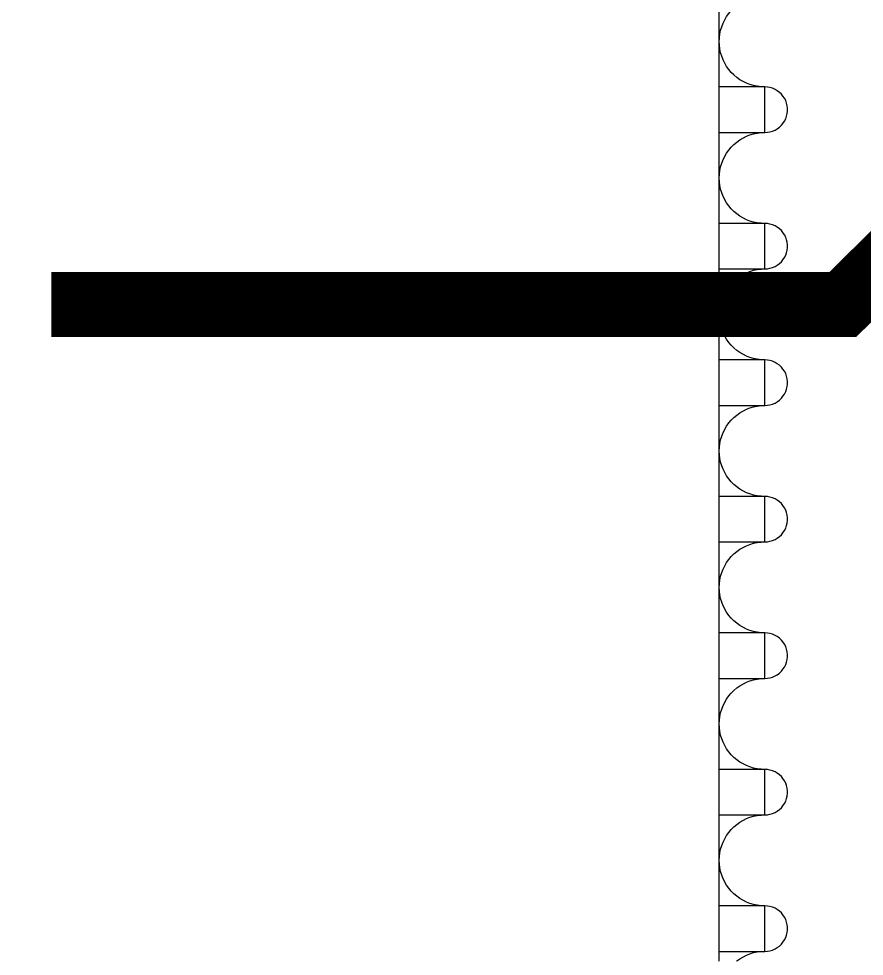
# Model space of a CAD drawing. Extents: x 190.8 to 267.1, y 124 to 174.8.
# Drawn here: x 232.287 to 233.588, y 157.193 to 158.636 of the extents above; entities that cross this region are included whole.
import ezdxf

# ---------------------------------------------------------------- set-up
doc = ezdxf.new("R2010")
doc.units = 0
doc.header["$MEASUREMENT"] = 0

msp = doc.modelspace()

# ---------------------------------------------------------------- linework, layer by layer
at = {"const_width": 0.1}
msp.add_lwpolyline([(232.3371, 158.1957), (233.5546, 158.1957), (233.8746, 158.5134), (254.9479, 158.5134), (255.7994, 159.3557), (256.8946, 159.3557)], dxfattribs=at)
for points in [[(233.3646, 157.1856), (233.3646, 159.2023)], [(233.3646, 158.6006), (233.3649, 158.6063), (233.3656, 158.6121), (233.3666, 158.6178), (233.3684, 158.6233), (233.3704, 158.6288), (233.3759, 158.6388), (233.3794, 158.6436), (233.3831, 158.6481), (233.3871, 158.6521), (233.3916, 158.6558), (233.3964, 158.6593), (233.4064, 158.6648), (233.4119, 158.6668), (233.4174, 158.6686), (233.4231, 158.6696), (233.4289, 158.6703), (233.4346, 158.6706)], [(233.4346, 158.5306), (233.4289, 158.5308), (233.4231, 158.5316), (233.4174, 158.5326), (233.4119, 158.5343), (233.4064, 158.5363), (233.3964, 158.5418), (233.3916, 158.5453), (233.3871, 158.5491), (233.3831, 158.5531), (233.3794, 158.5576), (233.3759, 158.5623), (233.3704, 158.5723), (233.3684, 158.5778), (233.3666, 158.5833), (233.3656, 158.5891), (233.3649, 158.5948), (233.3646, 158.6006)], [(233.3646, 158.4606), (233.4346, 158.4606), (233.4346, 158.5306), (233.3646, 158.5306)], [(233.4346, 158.4606), (233.4386, 158.4608), (233.4426, 158.4616), (233.4466, 158.4626), (233.4504, 158.4643), (233.4539, 158.4663), (233.4571, 158.4688), (233.4601, 158.4716), (233.4626, 158.4746), (233.4649, 158.4781), (233.4669, 158.4818), (233.4681, 158.4856), (233.4691, 158.4896), (233.4696, 158.4936), (233.4696, 158.4976), (233.4691, 158.5016), (233.4681, 158.5056), (233.4669, 158.5096), (233.4649, 158.5131), (233.4626, 158.5166), (233.4601, 158.5196), (233.4571, 158.5223), (233.4539, 158.5248), (233.4504, 158.5268), (233.4466, 158.5286), (233.4426, 158.5296), (233.4386, 158.5303), (233.4346, 158.5306)], [(233.3646, 158.3906), (233.3649, 158.3963), (233.3656, 158.4021), (233.3666, 158.4078), (233.3684, 158.4133), (233.3704, 158.4188), (233.3759, 158.4288), (233.3794, 158.4336), (233.3831, 158.4381), (233.3871, 158.4421), (233.3916, 158.4458), (233.3964, 158.4493), (233.4064, 158.4548), (233.4119, 158.4568), (233.4174, 158.4586), (233.4231, 158.4596), (233.4289, 158.4603), (233.4346, 158.4606)], [(233.4346, 158.3206), (233.4289, 158.3208), (233.4231, 158.3216), (233.4174, 158.3226), (233.4119, 158.3243), (233.4064, 158.3263), (233.3964, 158.3318), (233.3916, 158.3353), (233.3871, 158.3391), (233.3831, 158.3431), (233.3794, 158.3476), (233.3759, 158.3523), (233.3704, 158.3623), (233.3684, 158.3678), (233.3666, 158.3733), (233.3656, 158.3791), (233.3649, 158.3848), (233.3646, 158.3906)], [(233.3646, 158.2506), (233.4346, 158.2506), (233.4346, 158.3206), (233.3646, 158.3206)], [(233.4346, 158.2506), (233.4386, 158.2508), (233.4426, 158.2516), (233.4466, 158.2526), (233.4504, 158.2543), (233.4539, 158.2563), (233.4571, 158.2588), (233.4601, 158.2616), (233.4626, 158.2646), (233.4649, 158.2681), (233.4669, 158.2718), (233.4681, 158.2756), (233.4691, 158.2796), (233.4696, 158.2836), (233.4696, 158.2876), (233.4691, 158.2916), (233.4681, 158.2956), (233.4669, 158.2996), (233.4649, 158.3031), (233.4626, 158.3066), (233.4601, 158.3096), (233.4571, 158.3123), (233.4539, 158.3148), (233.4504, 158.3168), (233.4466, 158.3186), (233.4426, 158.3196), (233.4386, 158.3203), (233.4346, 158.3206)], [(233.3646, 158.1806), (233.3649, 158.1863), (233.3656, 158.1921), (233.3666, 158.1978), (233.3684, 158.2033), (233.3704, 158.2088), (233.3759, 158.2188), (233.3794, 158.2236), (233.3831, 158.2281), (233.3871, 158.2321), (233.3916, 158.2358), (233.3964, 158.2393), (233.4064, 158.2448), (233.4119, 158.2468), (233.4174, 158.2486), (233.4231, 158.2496), (233.4289, 158.2503), (233.4346, 158.2506)], [(233.4346, 158.1106), (233.4289, 158.1108), (233.4231, 158.1116), (233.4174, 158.1126), (233.4119, 158.1143), (233.4064, 158.1163), (233.3964, 158.1218), (233.3916, 158.1253), (233.3871, 158.1291), (233.3831, 158.1331), (233.3794, 158.1376), (233.3759, 158.1423), (233.3704, 158.1523), (233.3684, 158.1578), (233.3666, 158.1633), (233.3656, 158.1691), (233.3649, 158.1748), (233.3646, 158.1806)], [(233.3646, 158.0406), (233.4346, 158.0406), (233.4346, 158.1106), (233.3646, 158.1106)], [(233.4346, 158.0406), (233.4386, 158.0408), (233.4426, 158.0416), (233.4466, 158.0426), (233.4504, 158.0443), (233.4539, 158.0463), (233.4571, 158.0488), (233.4601, 158.0516), (233.4626, 158.0546), (233.4649, 158.0581), (233.4669, 158.0618), (233.4681, 158.0656), (233.4691, 158.0696), (233.4696, 158.0736), (233.4696, 158.0776), (233.4691, 158.0816), (233.4681, 158.0856), (233.4669, 158.0896), (233.4649, 158.0931), (233.4626, 158.0966), (233.4601, 158.0996), (233.4571, 158.1023), (233.4539, 158.1048), (233.4504, 158.1068), (233.4466, 158.1086), (233.4426, 158.1096), (233.4386, 158.1103), (233.4346, 158.1106)], [(233.3646, 157.9706), (233.3649, 157.9763), (233.3656, 157.9821), (233.3666, 157.9878), (233.3684, 157.9933), (233.3704, 157.9988), (233.3759, 158.0088), (233.3794, 158.0136), (233.3831, 158.0181), (233.3871, 158.0221), (233.3916, 158.0258), (233.3964, 158.0293), (233.4064, 158.0348), (233.4119, 158.0368), (233.4174, 158.0386), (233.4231, 158.0396), (233.4289, 158.0403), (233.4346, 158.0406)], [(233.4346, 157.9006), (233.4289, 157.9008), (233.4231, 157.9016), (233.4174, 157.9026), (233.4119, 157.9043), (233.4064, 157.9063), (233.3964, 157.9118), (233.3916, 157.9153), (233.3871, 157.9191), (233.3831, 157.9231), (233.3794, 157.9276), (233.3759, 157.9323), (233.3704, 157.9423), (233.3684, 157.9478), (233.3666, 157.9533), (233.3656, 157.9591), (233.3649, 157.9648), (233.3646, 157.9706)], [(233.3646, 157.8306), (233.4346, 157.8306), (233.4346, 157.9006), (233.3646, 157.9006)], [(233.4346, 157.8306), (233.4386, 157.8308), (233.4426, 157.8316), (233.4466, 157.8326), (233.4504, 157.8343), (233.4539, 157.8363), (233.4571, 157.8388), (233.4601, 157.8416), (233.4626, 157.8446), (233.4649, 157.8481), (233.4669, 157.8518), (233.4681, 157.8556), (233.4691, 157.8596), (233.4696, 157.8636), (233.4696, 157.8676), (233.4691, 157.8716), (233.4681, 157.8756), (233.4669, 157.8796), (233.4649, 157.8831), (233.4626, 157.8866), (233.4601, 157.8896), (233.4571, 157.8923), (233.4539, 157.8948), (233.4504, 157.8968), (233.4466, 157.8986), (233.4426, 157.8996), (233.4386, 157.9003), (233.4346, 157.9006)], [(233.3646, 157.7606), (233.3649, 157.7663), (233.3656, 157.7721), (233.3666, 157.7778), (233.3684, 157.7833), (233.3704, 157.7888), (233.3759, 157.7988), (233.3794, 157.8036), (233.3831, 157.8081), (233.3871, 157.8121), (233.3916, 157.8158), (233.3964, 157.8193), (233.4064, 157.8248), (233.4119, 157.8268), (233.4174, 157.8286), (233.4231, 157.8296), (233.4289, 157.8303), (233.4346, 157.8306)], [(233.4346, 157.6906), (233.4289, 157.6908), (233.4231, 157.6916), (233.4174, 157.6926), (233.4119, 157.6943), (233.4064, 157.6963), (233.3964, 157.7018), (233.3916, 157.7053), (233.3871, 157.7091), (233.3831, 157.7131), (233.3794, 157.7176), (233.3759, 157.7223), (233.3704, 157.7323), (233.3684, 157.7378), (233.3666, 157.7433), (233.3656, 157.7491), (233.3649, 157.7548), (233.3646, 157.7606)], [(233.3646, 157.6206), (233.4346, 157.6206), (233.4346, 157.6906), (233.3646, 157.6906)], [(233.4346, 157.6206), (233.4386, 157.6208), (233.4426, 157.6216), (233.4466, 157.6226), (233.4504, 157.6243), (233.4539, 157.6263), (233.4571, 157.6288), (233.4601, 157.6316), (233.4626, 157.6346), (233.4649, 157.6381), (233.4669, 157.6418), (233.4681, 157.6456), (233.4691, 157.6496), (233.4696, 157.6536), (233.4696, 157.6576), (233.4691, 157.6616), (233.4681, 157.6656), (233.4669, 157.6696), (233.4649, 157.6731), (233.4626, 157.6766), (233.4601, 157.6796), (233.4571, 157.6823), (233.4539, 157.6848), (233.4504, 157.6868), (233.4466, 157.6886), (233.4426, 157.6896), (233.4386, 157.6903), (233.4346, 157.6906)], [(233.3646, 157.5506), (233.3649, 157.5563), (233.3656, 157.5621), (233.3666, 157.5678), (233.3684, 157.5733), (233.3704, 157.5788), (233.3759, 157.5888), (233.3794, 157.5936), (233.3831, 157.5981), (233.3871, 157.6021), (233.3916, 157.6058), (233.3964, 157.6093), (233.4064, 157.6148), (233.4119, 157.6168), (233.4174, 157.6186), (233.4231, 157.6196), (233.4289, 157.6203), (233.4346, 157.6206)], [(233.4346, 157.4806), (233.4289, 157.4808), (233.4231, 157.4816), (233.4174, 157.4826), (233.4119, 157.4843), (233.4064, 157.4863), (233.3964, 157.4918), (233.3916, 157.4953), (233.3871, 157.4991), (233.3831, 157.5031), (233.3794, 157.5076), (233.3759, 157.5123), (233.3704, 157.5223), (233.3684, 157.5278), (233.3666, 157.5333), (233.3656, 157.5391), (233.3649, 157.5448), (233.3646, 157.5506)], [(233.3646, 157.4106), (233.4346, 157.4106), (233.4346, 157.4806), (233.3646, 157.4806)], [(233.4346, 157.4106), (233.4386, 157.4108), (233.4426, 157.4116), (233.4466, 157.4126), (233.4504, 157.4143), (233.4539, 157.4163), (233.4571, 157.4188), (233.4601, 157.4216), (233.4626, 157.4246), (233.4649, 157.4281), (233.4669, 157.4318), (233.4681, 157.4356), (233.4691, 157.4396), (233.4696, 157.4436), (233.4696, 157.4476), (233.4691, 157.4516), (233.4681, 157.4556), (233.4669, 157.4596), (233.4649, 157.4631), (233.4626, 157.4666), (233.4601, 157.4696), (233.4571, 157.4723), (233.4539, 157.4748), (233.4504, 157.4768), (233.4466, 157.4786), (233.4426, 157.4796), (233.4386, 157.4803), (233.4346, 157.4806)], [(233.3646, 157.3406), (233.3649, 157.3463), (233.3656, 157.3521), (233.3666, 157.3578), (233.3684, 157.3633), (233.3704, 157.3688), (233.3759, 157.3788), (233.3794, 157.3836), (233.3831, 157.3881), (233.3871, 157.3921), (233.3916, 157.3958), (233.3964, 157.3993), (233.4064, 157.4048), (233.4119, 157.4068), (233.4174, 157.4086), (233.4231, 157.4096), (233.4289, 157.4103), (233.4346, 157.4106)], [(233.4346, 157.2706), (233.4289, 157.2708), (233.4231, 157.2716), (233.4174, 157.2726), (233.4119, 157.2743), (233.4064, 157.2763), (233.3964, 157.2818), (233.3916, 157.2853), (233.3871, 157.2891), (233.3831, 157.2931), (233.3794, 157.2976), (233.3759, 157.3023), (233.3704, 157.3123), (233.3684, 157.3178), (233.3666, 157.3233), (233.3656, 157.3291), (233.3649, 157.3348), (233.3646, 157.3406)], [(233.3646, 157.2006), (233.4346, 157.2006), (233.4346, 157.2706), (233.3646, 157.2706)], [(233.4346, 157.2006), (233.4386, 157.2008), (233.4426, 157.2016), (233.4466, 157.2026), (233.4504, 157.2043), (233.4539, 157.2063), (233.4571, 157.2088), (233.4601, 157.2116), (233.4626, 157.2146), (233.4649, 157.2181), (233.4669, 157.2218), (233.4681, 157.2256), (233.4691, 157.2296), (233.4696, 157.2336), (233.4696, 157.2376), (233.4691, 157.2416), (233.4681, 157.2456), (233.4669, 157.2496), (233.4649, 157.2531), (233.4626, 157.2566), (233.4601, 157.2596), (233.4571, 157.2623), (233.4539, 157.2648), (233.4504, 157.2668), (233.4466, 157.2686), (233.4426, 157.2696), (233.4386, 157.2703), (233.4346, 157.2706)], [(233.3913, 157.1856), (233.3916, 157.1858), (233.3964, 157.1893), (233.4064, 157.1948), (233.4119, 157.1968), (233.4174, 157.1986), (233.4231, 157.1996), (233.4289, 157.2003), (233.4346, 157.2006)]]:
    msp.add_lwpolyline(points)

doc.saveas('drawing.dxf')
